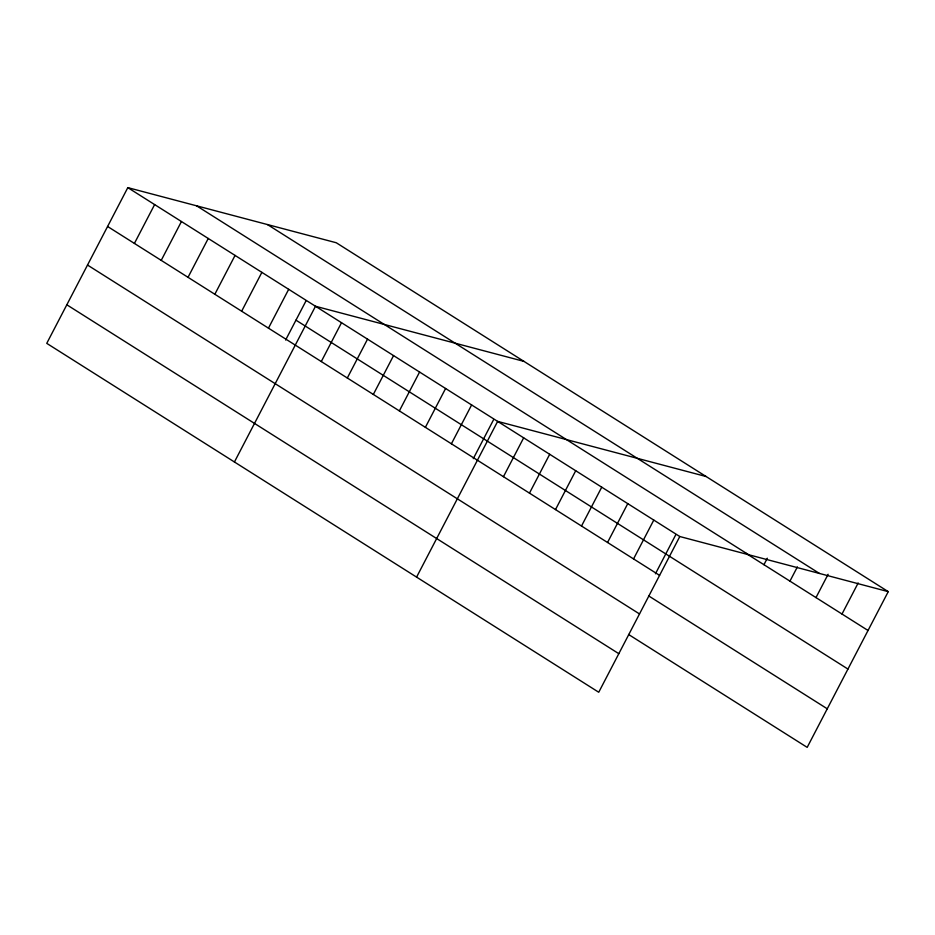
<?xml version="1.0" encoding="UTF-8"?>
<svg xmlns="http://www.w3.org/2000/svg" width="935" height="935" viewBox="0 0 935 935"><rect width="100%" height="100%" fill="white"/><g stroke="black" fill="none" stroke-linecap="round" stroke-linejoin="round"><path stroke-width="1.4" d="M888.25 591.645L336.261 242.749L127.814 187.631L46.75 343.355L598.739 692.251L679.803 536.526L888.25 591.645L807.185 747.369L628.577 634.479M134.406 243.427L154.626 204.578M161.217 260.374L181.437 221.525M188.028 277.321L208.248 238.472M214.84 294.268L235.059 255.419M241.651 311.215L261.87 272.365M268.462 328.15L288.681 289.312M285.619 340.036L306.002 300.871M234.428 461.983L315.492 306.259L523.939 361.377M321.289 361.553L341.509 322.704M347.317 377.997L367.537 339.16M373.334 394.441L393.553 355.604M399.362 410.897L419.581 372.048M425.378 427.342L445.598 388.492M451.406 443.786L471.626 404.949M473.297 458.653L493.68 419.499M416.578 577.117L497.642 421.393L706.089 476.511M503.451 476.686L523.67 437.837M529.467 493.131L549.687 454.293M555.495 509.587L575.715 470.737M581.512 526.031L601.743 487.182M607.54 542.475L627.759 503.638M633.556 558.92L653.787 520.082M655.447 573.786L675.83 534.633M763.942 564.693L767.308 558.218M789.958 581.138L797.38 566.902M815.986 597.594L828.118 574.289M842.003 614.038L858.178 582.961M267.468 224.564L819.457 573.459M196.607 205.817L748.596 554.712M745.02 552.737L868.031 630.482M127.814 187.631L679.803 536.526M295.963 320.167L847.951 669.063M107.595 226.48L659.584 575.376M648.656 595.899L827.265 708.8M87.516 265.049L639.505 613.944M66.829 304.787L618.818 653.682"/></g></svg>
